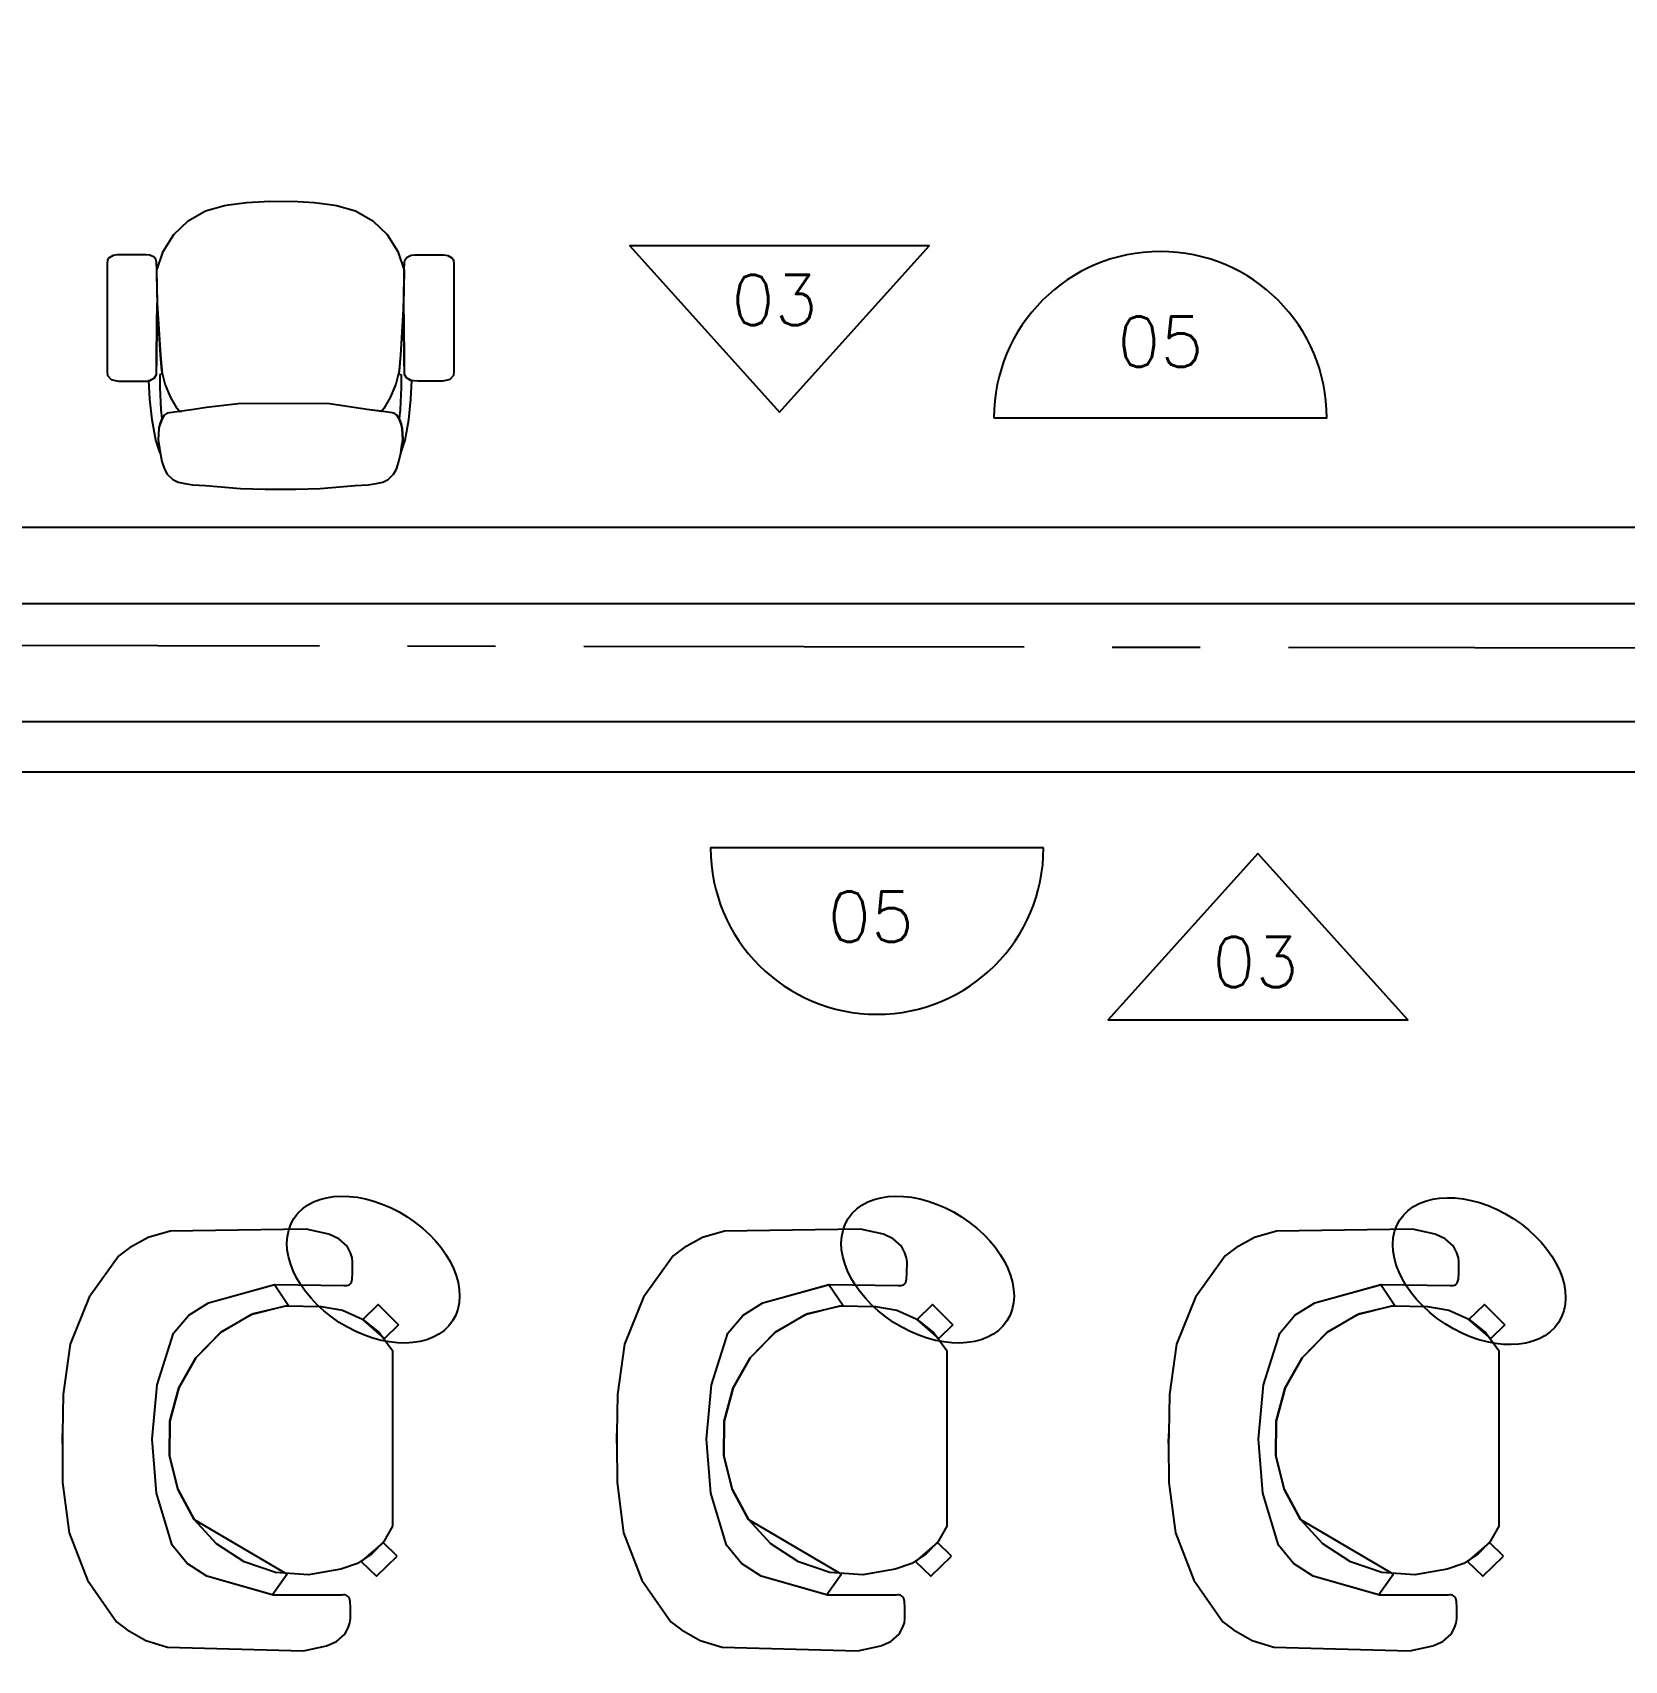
# Model space of a CAD drawing. Extents: x -4 to 325, y -1 to 181.
# Drawn here: x 42.441 to 45.603, y 21.557 to 24.791 of the extents above; entities that cross this region are included whole.
import ezdxf
from ezdxf.enums import TextEntityAlignment as Align

# ---------------------------------------------------------------- set-up
doc = ezdxf.new("R2010")
doc.units = 0
doc.header["$LTSCALE"] = 0.7
doc.header["$MEASUREMENT"] = 0
doc.linetypes.add('REC4_A1-00_PLANTA GENERAL$1$X-BB$0$CENTER', pattern=[2, 1.25, -0.25, 0.25, -0.25])
doc.linetypes.add('X-BB$0$HIDDEN2', pattern=[0.1875, 0.125, -0.0625])
doc.layers.get('0').update_dxf_attribs({"linetype": 'CONTINUOUS'})
for name, color, linetype in [('REC4_A1-00_PLANTA GENERAL$1$BB$0$A-GRID', 251, 'REC4_A1-00_PLANTA GENERAL$1$X-BB$0$CENTER'), ('REC4_A1-00_PLANTA GENERAL$1$BB$0$A-WALL-FULL', 251, 'CONTINUOUS'), ('REC4_A1-00_PLANTA GENERAL$1$FN$0$I-FURN-FREE', 1, 'CONTINUOUS'), ('REC4_A1-00_PLANTA GENERAL$1$LAMBRINES', 3, 'CONTINUOUS')]:
    doc.layers.add(name, color=color, linetype=linetype)
doc.styles.add('REC4_A1-00_PLANTA GENERAL$0$X-FN$0$ARIAL', font='arial.ttf')
doc.styles.add('ROMANS', font='romans.shx', dxfattribs={"width": 0.75})

# ---------------------------------------------------------------- blocks, each defined once
blk = doc.blocks.new('REC4_A1-00_PLANTA GENERAL', base_point=(3911.2412, -3265.1096))
at = {"layer": 'REC4_A1-00_PLANTA GENERAL$1$BB$0$A-GRID'}
h = blk.add_hatch(dxfattribs=at)
h.set_pattern_fill('ANSI31', color=8, scale=0.53)
h.set_pattern_definition([(45, (0.03352, 0.020166), (-0.046845824, 0.046845824), [])])
h.paths.add_polyline_path([(1.5678, 35.8547), (1.2166, 35.8547), (1.2166, 35.4908), (1.5678, 35.4908)])
h.paths.add_polyline_path([(8.0551, 35.8047), (7.7553, 35.8047), (7.7553, 35.5143), (8.0551, 35.5143)])
h.paths.add_polyline_path([(14.5753, 35.809), (14.2754, 35.809), (14.2754, 35.5187), (14.5753, 35.5187)])
h.paths.add_polyline_path([(21.0466, 35.804), (20.7468, 35.804), (20.7468, 35.5137), (21.0466, 35.5137)])
edge = h.paths.add_edge_path()
edge.add_arc((27.4259, 35.604), 0.1568, 0, 360)
h.paths.add_polyline_path([(34.1147, 35.7939), (33.8148, 35.7939), (33.8148, 35.5036), (34.1147, 35.5036)])
h.paths.add_polyline_path([(40.5576, 35.789), (40.2578, 35.789), (40.2578, 35.4986), (40.5576, 35.4986)])
edge = h.paths.add_edge_path()
edge.add_arc((46.9701, 35.6385), 0.2128, 0, 360)
edge = h.paths.add_edge_path()
edge.add_arc((33.9335, 29.5702), 0.1716, 0, 360)
h.paths.add_polyline_path([(1.5768, 29.8317), (1.2256, 29.8317), (1.2256, 29.4678), (1.5768, 29.4678)])
h.paths.add_polyline_path([(8.0508, 29.7868), (7.75, 29.7868), (7.75, 29.4871), (8.0508, 29.4871)])
h.paths.add_polyline_path([(14.3851, 29.7988), (14.2624, 29.7988), (14.2624, 29.4991), (14.3821, 29.4991)])
h.paths.add_polyline_path([(14.5632, 29.7988), (14.3851, 29.7988), (14.3821, 29.4991), (14.5632, 29.4991)])
h.paths.add_polyline_path([(21.1221, 29.5527), (20.7989, 29.5517), (20.7989, 29.3933), (21.1221, 29.3933)])
h.paths.add_polyline_path([(21.1221, 29.8224), (21.0453, 29.8224), (20.7989, 29.8217), (20.7989, 29.5517), (21.1221, 29.5527)])
h.paths.add_polyline_path([(27.542, 29.7729), (27.2913, 29.7729), (27.2913, 29.5231), (27.542, 29.5231)])
h.paths.add_polyline_path([(40.5264, 29.7716), (40.2757, 29.7716), (40.2757, 29.5218), (40.5264, 29.5218)])
h.paths.add_polyline_path([(47.0764, 29.8019), (46.7664, 29.8019), (46.7664, 29.4919), (47.0764, 29.4919)])
h.paths.add_polyline_path([(1.565, 23.8478), (1.2138, 23.8478), (1.2138, 23.4839), (1.565, 23.4839)])
h.paths.add_polyline_path([(7.9956, 23.8084), (7.6948, 23.8084), (7.6948, 23.5086), (7.9956, 23.5086)])
h.paths.add_polyline_path([(14.5958, 23.8058), (14.2249, 23.8067), (14.2249, 23.507), (14.5929, 23.5061)])
h.paths.add_polyline_path([(14.5258, 23.8058), (14.5958, 23.8058), (14.5929, 23.5061), (14.5258, 23.5061)], flags=16)
h.paths.add_polyline_path([(27.5327, 23.7392), (27.282, 23.7392), (27.282, 23.4894), (27.5327, 23.4894)])
edge = h.paths.add_edge_path()
edge.add_arc((33.9155, 23.6003), 0.1566, 0, 360)
h.paths.add_polyline_path([(40.5198, 23.6763), (40.2691, 23.6763), (40.2691, 23.4631), (40.5198, 23.4631)])
h.paths.add_polyline_path([(40.5198, 23.7129), (40.269, 23.7129), (40.269, 23.6763), (40.5198, 23.6763)])
h.paths.add_polyline_path([(47.0605, 23.6763), (46.8098, 23.6763), (46.8098, 23.4498), (47.0605, 23.4498)])
h.paths.add_polyline_path([(47.0605, 23.6997), (46.8098, 23.6997), (46.8098, 23.6763), (47.0605, 23.6763)])
h.paths.add_polyline_path([(1.5458, 17.8473), (1.1946, 17.8473), (1.1946, 17.4834), (1.5458, 17.4834)])
h.paths.add_polyline_path([(8.0633, 17.8071), (7.7625, 17.8071), (7.7625, 17.5074), (8.0633, 17.5074)])
h.paths.add_polyline_path([(14.4343, 17.7919), (14.3217, 17.7919), (14.3217, 17.4921), (14.4285, 17.4921)])
h.paths.add_polyline_path([(14.6226, 17.7919), (14.4343, 17.7919), (14.4285, 17.4921), (14.6226, 17.4921)])
h.paths.add_polyline_path([(27.5235, 17.756), (27.2727, 17.756), (27.2727, 17.5062), (27.5235, 17.5062)])
edge = h.paths.add_edge_path()
edge.add_arc((33.905, 17.5767), 0.1574, 0, 360)
h.paths.add_polyline_path([(40.5132, 17.7384), (40.3113, 17.7384), (40.3113, 17.5259), (40.5132, 17.5259)])
h.paths.add_polyline_path([(40.3113, 17.7384), (40.2625, 17.7384), (40.2625, 17.4886), (40.5132, 17.4886), (40.5132, 17.5259), (40.3113, 17.5259)])
h.paths.add_polyline_path([(47.0683, 17.7542), (46.7674, 17.7542), (46.7674, 17.5259), (47.0683, 17.5259)])
h.paths.add_polyline_path([(47.0683, 17.5259), (46.7674, 17.5259), (46.7674, 17.4544), (47.0683, 17.4544)])
h.paths.add_polyline_path([(1.5739, 11.86), (1.2227, 11.86), (1.2227, 11.4962), (1.5739, 11.4962)])
h.paths.add_polyline_path([(8.0659, 11.8138), (7.765, 11.8138), (7.765, 11.514), (8.0659, 11.514)])
h.paths.add_polyline_path([(14.5258, 11.7988), (14.2249, 11.7988), (14.2249, 11.499), (14.5258, 11.499)])
h.paths.add_polyline_path([(21.0742, 11.6829), (20.7512, 11.6844), (20.7512, 11.4144), (21.0742, 11.4144)])
h.paths.add_polyline_path([(21.0742, 11.7656), (20.7512, 11.7656), (20.7512, 11.6844), (21.0742, 11.6829)])
h.paths.add_polyline_path([(27.5142, 11.7439), (27.2635, 11.7439), (27.2635, 11.4941), (27.5142, 11.4941)])
edge = h.paths.add_edge_path()
edge.add_arc((33.8803, 11.59), 0.1553, 0, 360)
h.paths.add_polyline_path([(40.5065, 11.7154), (40.2558, 11.7154), (40.2558, 11.464), (40.5065, 11.464)])
h.paths.add_polyline_path([(47.0258, 11.6987), (46.775, 11.6987), (46.775, 11.4489), (47.0258, 11.4489)])
h.paths.add_polyline_path([(1.5513, 5.8383), (1.2001, 5.8383), (1.2001, 5.4744), (1.5513, 5.4744)])
h.paths.add_polyline_path([(8.0395, 5.7813), (7.7676, 5.7813), (7.7676, 5.4815), (8.0395, 5.4815)])
h.paths.add_polyline_path([(8.0685, 5.7813), (8.0395, 5.7813), (8.0395, 5.4815), (8.0685, 5.4815)])
h.paths.add_polyline_path([(14.5132, 5.7555), (14.2123, 5.7555), (14.2123, 5.4558), (14.5132, 5.4558)])
h.paths.add_polyline_path([(21.0084, 5.7048), (20.7577, 5.7048), (20.7577, 5.455), (21.0084, 5.455)])
h.paths.add_polyline_path([(27.5299, 5.7035), (27.229, 5.7035), (27.229, 5.4037), (27.5299, 5.4037)])
h.paths.add_polyline_path([(34.0162, 5.6528), (33.7655, 5.6528), (33.7655, 5.403), (34.0162, 5.403)])
h.paths.add_polyline_path([(40.4672, 5.6155), (40.2072, 5.6155), (40.2072, 5.3555), (40.4672, 5.3555)])
edge = h.paths.add_edge_path()
edge.add_arc((46.8827, 5.476), 0.1877, 0, 360)
blk.add_lwpolyline([(-2.6642, 23.6449), (52.8043, 23.5571)], dxfattribs=at)
at = {"layer": 'REC4_A1-00_PLANTA GENERAL$1$BB$0$A-WALL-FULL'}
blk.add_lwpolyline([(41.6562, 23.4225), (47.6736, 23.4225), (47.6736, 23.6561), (41.6562, 23.6561)], close=True, dxfattribs=at)
at = {"layer": 'REC4_A1-00_PLANTA GENERAL$1$FN$0$I-FURN-FREE'}
for points in [[(42.6876, 24.3186), (42.7, 24.3562), (42.7211, 24.3896), (42.7497, 24.417), (42.784, 24.4367), (42.8221, 24.4475), (42.8299, 24.4489), (42.8665, 24.4535), (42.9121, 24.4561), (42.9675, 24.4553), (43, 24.4535), (43.0366, 24.4489), (43.0444, 24.4475), (43.0825, 24.4367), (43.1168, 24.417), (43.1453, 24.3897), (43.1665, 24.3562), (43.1789, 24.3187), (43.1777, 24.2494), (43.1719, 24.1503), (43.1691, 24.1192), (43.1624, 24.0924), (43.1514, 24.0662), (43.1384, 24.0441), (43.134, 24.0384), (43.1056, 24.0424), (43.0306, 24.0536), (42.8551, 24.0537), (42.7861, 24.0462), (42.7609, 24.0424), (42.7325, 24.0384), (42.7281, 24.0441), (42.7151, 24.0662), (42.7041, 24.0924), (42.6976, 24.1186), (42.6948, 24.1499), (42.6889, 24.249), (42.6881, 24.2812), (42.6877, 24.3105), (42.6876, 24.3186)], [(42.6943, 23.9555), (42.6855, 23.9811), (42.6783, 24.0215), (42.6739, 24.0629), (42.6718, 24.0996), (42.6749, 24.1002), (42.6827, 24.1052), (42.687, 24.1115), (42.6871, 24.1439), (42.6878, 24.2106), (42.6885, 24.253), (42.6946, 24.1503), (42.6979, 24.1131), (42.6934, 24.1108), (42.6934, 24.0856), (42.6946, 24.0564), (42.6954, 24.0412), (42.6976, 24.0241), (42.6934, 24.0133), (42.6912, 24.0044), (42.6903, 23.9823), (42.6923, 23.9675), (42.6942, 23.9559), (42.6943, 23.9555)], [(43.172, 23.9555), (43.1809, 23.9811), (43.188, 24.0215), (43.1924, 24.0629), (43.1945, 24.0997), (43.1914, 24.1002), (43.1837, 24.1052), (43.1793, 24.1115), (43.1792, 24.1439), (43.1786, 24.2106), (43.1778, 24.253), (43.1718, 24.1503), (43.1684, 24.1131), (43.1729, 24.1108), (43.1729, 24.0856), (43.1718, 24.0564), (43.1709, 24.0412), (43.1688, 24.0241), (43.1729, 24.0133), (43.1751, 24.0044), (43.1761, 23.9823), (43.174, 23.9675), (43.1721, 23.9559), (43.172, 23.9555)], [(42.7369, 24.0389), (42.708, 24.0349), (42.7024, 24.0308), (42.6984, 24.0236), (42.6918, 24.0062), (42.6913, 24.0041), (42.6903, 23.982), (42.6926, 23.9652), (42.694, 23.9566), (42.6977, 23.9389), (42.7025, 23.9236), (42.7083, 23.9134), (42.7191, 23.9029), (42.73, 23.8978), (42.7429, 23.8948), (42.7589, 23.8927), (42.7843, 23.891), (42.854, 23.8852), (42.9028, 23.8836), (42.9331, 23.8839), (42.9634, 23.8836), (43.0123, 23.8852), (43.0819, 23.891), (43.1074, 23.8927), (43.1234, 23.8948), (43.1363, 23.8978), (43.1471, 23.9029), (43.158, 23.9134), (43.1638, 23.9236), (43.1685, 23.9389), (43.172, 23.9556), (43.1739, 23.9672), (43.176, 23.982), (43.175, 24.0041), (43.1728, 24.013), (43.1687, 24.0236), (43.1647, 24.0308), (43.1592, 24.0349), (43.138, 24.0378), (43.1056, 24.0424), (43.0306, 24.0536), (42.8551, 24.0537), (42.7861, 24.0462), (42.7609, 24.0424), (42.7325, 24.0384), (42.7369, 24.0389)]]:
    blk.add_lwpolyline(points, dxfattribs=at)
for points in [[(42.6875, 24.3191), (42.6868, 24.3349), (42.6856, 24.3401), (42.6819, 24.3445), (42.6739, 24.3484), (42.6664, 24.3496), (42.6087, 24.3495), (42.6008, 24.3481), (42.593, 24.3435), (42.5897, 24.3392), (42.5891, 24.3313), (42.5891, 24.1575), (42.5891, 24.1173), (42.5897, 24.1098), (42.597, 24.1019), (42.6049, 24.0995), (42.6114, 24.0984), (42.66, 24.0984), (42.6682, 24.0987), (42.675, 24.1), (42.6827, 24.1049), (42.6871, 24.1113), (42.6872, 24.1436), (42.6879, 24.2103), (42.6886, 24.2537), (42.6875, 24.3191)], [(43.1791, 24.3191), (43.1797, 24.3349), (43.1809, 24.3402), (43.1847, 24.3446), (43.1926, 24.3485), (43.2001, 24.3497), (43.2579, 24.3495), (43.2657, 24.3482), (43.2736, 24.3436), (43.2769, 24.3392), (43.2774, 24.3314), (43.2774, 24.1576), (43.2774, 24.1174), (43.2769, 24.1099), (43.2695, 24.102), (43.2617, 24.0996), (43.2551, 24.0985), (43.2065, 24.0985), (43.1983, 24.0988), (43.1916, 24.1), (43.1838, 24.105), (43.1795, 24.1113), (43.1794, 24.1437), (43.1787, 24.2104), (43.178, 24.2538), (43.1791, 24.3191)]]:
    blk.add_lwpolyline(points, close=True, dxfattribs=at)
at = {"layer": 'REC4_A1-00_PLANTA GENERAL$1$FN$0$I-FURN-FREE', "elevation": -1.065}
for points in [[(42.4999, 22.0074), (42.4998, 21.987), (42.5004, 21.9102), (42.5132, 21.8102), (42.5496, 21.7162), (42.6075, 21.6337), (42.6286, 21.6172), (42.6655, 21.5962), (42.709, 21.5832), (42.9791, 21.5756), (43.0246, 21.5855), (43.0444, 21.5942), (43.0611, 21.6087), (43.068, 21.6215), (43.0713, 21.6313), (43.0722, 21.6395), (43.0725, 21.6621), (43.0716, 21.6737), (43.0701, 21.68), (43.0686, 21.6825), (43.0665, 21.6846), (43.064, 21.6861), (43.0611, 21.6869), (43.0582, 21.6871), (43.0553, 21.6866), (42.9185, 21.6867), (42.787, 21.7243), (42.7478, 21.7495), (42.7181, 21.7855), (42.6869, 21.8889), (42.6784, 21.9966), (42.6882, 22.1041), (42.7207, 22.2071), (42.7508, 22.2427), (42.7904, 22.2675), (42.9223, 22.3035), (43.0591, 22.3018), (43.062, 22.3013), (43.0649, 22.3014), (43.0678, 22.3022), (43.0703, 22.3037), (43.0724, 22.3058), (43.074, 22.3083), (43.0755, 22.3145), (43.0766, 22.3261), (43.0766, 22.3488), (43.0758, 22.3569), (43.0726, 22.3668), (43.0659, 22.3797), (43.0494, 22.3943), (43.0296, 22.4033), (42.9843, 22.4137), (42.7141, 22.4095), (42.6705, 22.397), (42.6333, 22.3765), (42.6119, 22.3603), (42.5531, 22.2785), (42.5155, 22.1849), (42.5015, 22.0851), (42.4999, 22.0083), (42.4998, 21.9879)], [(43.6014, 22.0074), (43.6012, 21.987), (43.6019, 21.9102), (43.6147, 21.8102), (43.6511, 21.7162), (43.7089, 21.6337), (43.7301, 21.6172), (43.767, 21.5962), (43.8105, 21.5832), (44.0806, 21.5756), (44.126, 21.5855), (44.1459, 21.5942), (44.1626, 21.6087), (44.1694, 21.6215), (44.1728, 21.6313), (44.1737, 21.6395), (44.1739, 21.6621), (44.1731, 21.6737), (44.1715, 21.68), (44.17, 21.6825), (44.1679, 21.6846), (44.1654, 21.6861), (44.1626, 21.6869), (44.1597, 21.6871), (44.1568, 21.6866), (44.02, 21.6867), (43.8885, 21.7243), (43.8493, 21.7495), (43.8196, 21.7855), (43.7884, 21.8889), (43.7799, 21.9966), (43.7897, 22.1041), (43.8222, 22.2071), (43.8523, 22.2427), (43.8918, 22.2675), (44.0238, 22.3035), (44.1606, 22.3018), (44.1635, 22.3013), (44.1664, 22.3014), (44.1692, 22.3022), (44.1718, 22.3037), (44.1739, 22.3058), (44.1754, 22.3083), (44.177, 22.3145), (44.178, 22.3261), (44.1781, 22.3488), (44.1773, 22.3569), (44.174, 22.3668), (44.1674, 22.3797), (44.1508, 22.3943), (44.1311, 22.4033), (44.0858, 22.4137), (43.8156, 22.4095), (43.7719, 22.397), (43.7347, 22.3765), (43.7134, 22.3603), (43.6545, 22.2785), (43.617, 22.1849), (43.6029, 22.0851), (43.6014, 22.0083), (43.6012, 21.9879)], [(44.698, 22.0074), (44.6979, 21.987), (44.6985, 21.9102), (44.7113, 21.8102), (44.7477, 21.7162), (44.8056, 21.6337), (44.8267, 21.6172), (44.8636, 21.5962), (44.9071, 21.5832), (45.1772, 21.5756), (45.2227, 21.5855), (45.2426, 21.5942), (45.2593, 21.6087), (45.2661, 21.6215), (45.2694, 21.6313), (45.2704, 21.6395), (45.2706, 21.6621), (45.2697, 21.6737), (45.2682, 21.68), (45.2667, 21.6825), (45.2646, 21.6846), (45.2621, 21.6861), (45.2593, 21.6869), (45.2563, 21.6871), (45.2534, 21.6866), (45.1166, 21.6867), (44.9851, 21.7243), (44.9459, 21.7495), (44.9163, 21.7855), (44.885, 21.8889), (44.8765, 21.9966), (44.8864, 22.1041), (44.9189, 22.2071), (44.9489, 22.2427), (44.9885, 22.2675), (45.1205, 22.3035), (45.2572, 22.3018), (45.2601, 22.3013), (45.2631, 22.3014), (45.2659, 22.3022), (45.2684, 22.3037), (45.2705, 22.3058), (45.2721, 22.3083), (45.2737, 22.3145), (45.2747, 22.3261), (45.2747, 22.3488), (45.2739, 22.3569), (45.2707, 22.3668), (45.264, 22.3797), (45.2475, 22.3943), (45.2277, 22.4033), (45.1824, 22.4137), (44.9122, 22.4095), (44.8686, 22.397), (44.8314, 22.3765), (44.8101, 22.3603), (44.7512, 22.2785), (44.7136, 22.1849), (44.6996, 22.0851), (44.698, 22.0083), (44.6979, 21.9879)], [(42.9465, 21.728), (42.9175, 21.6868), (42.787, 21.7243), (42.7478, 21.7495), (42.7181, 21.7855), (42.6869, 21.8889), (42.6784, 21.9966), (42.6882, 22.1041), (42.7207, 22.2071), (42.7508, 22.2427), (42.7904, 22.2675), (42.9213, 22.3033), (42.9494, 22.2622), (42.8788, 22.2455), (42.8158, 22.2097), (42.7653, 22.1576), (42.7313, 22.0981), (42.7134, 22.0319), (42.7126, 21.9634), (42.7291, 21.8969), (42.7618, 21.8366), (42.9465, 21.728)], [(44.0479, 21.728), (44.0189, 21.6868), (43.8885, 21.7243), (43.8493, 21.7495), (43.8196, 21.7855), (43.7884, 21.8889), (43.7799, 21.9966), (43.7897, 22.1041), (43.8222, 22.2071), (43.8523, 22.2427), (43.8918, 22.2675), (44.0227, 22.3033), (44.0509, 22.2622), (43.9803, 22.2455), (43.9172, 22.2097), (43.8667, 22.1576), (43.8328, 22.0981), (43.8149, 22.0319), (43.8141, 21.9634), (43.8306, 21.8969), (43.8632, 21.8366), (44.0479, 21.728)], [(45.1446, 21.728), (45.1156, 21.6868), (44.9851, 21.7243), (44.9459, 21.7495), (44.9163, 21.7855), (44.885, 21.8889), (44.8765, 21.9966), (44.8864, 22.1041), (44.9189, 22.2071), (44.9489, 22.2427), (44.9885, 22.2675), (45.1194, 22.3033), (45.1476, 22.2622), (45.077, 22.2455), (45.0139, 22.2097), (44.9634, 22.1576), (44.9294, 22.0981), (44.9115, 22.0319), (44.9108, 21.9634), (44.9272, 21.8969), (44.9599, 21.8366), (45.1446, 21.728)]]:
    blk.add_lwpolyline(points, close=True, dxfattribs=at)
for points in [[(43.1558, 22.1724), (43.1558, 21.8234), (43.1387, 21.7933), (43.115, 21.7682), (43.086, 21.7493), (43.0533, 21.7378), (42.9887, 21.7266), (42.9234, 21.7317), (42.8613, 21.7528), (42.8063, 21.7884), (42.7618, 21.8366), (42.7291, 21.8969), (42.7126, 21.9634), (42.7134, 22.0319), (42.7313, 22.0981), (42.7653, 22.1576), (42.8141, 22.2084), (42.875, 22.244), (42.9433, 22.2615), (43.0138, 22.2598), (43.0566, 22.2524), (43.0961, 22.2346), (43.1299, 22.2073), (43.1558, 22.1724)], [(43.1679, 22.2232), (43.1397, 22.1963), (43.0965, 22.2344), (43.1271, 22.2637), (43.1679, 22.2232)], [(44.2573, 22.1724), (44.2573, 21.8234), (44.2402, 21.7933), (44.2164, 21.7682), (44.1874, 21.7493), (44.1548, 21.7378), (44.0902, 21.7266), (44.0248, 21.7317), (43.9627, 21.7528), (43.9077, 21.7884), (43.8632, 21.8366), (43.8306, 21.8969), (43.8141, 21.9634), (43.8149, 22.0319), (43.8328, 22.0981), (43.8667, 22.1576), (43.9156, 22.2084), (43.9765, 22.244), (44.0448, 22.2615), (44.1152, 22.2598), (44.158, 22.2524), (44.1976, 22.2346), (44.2314, 22.2073), (44.2573, 22.1724)], [(44.2694, 22.2232), (44.2411, 22.1963), (44.1979, 22.2344), (44.2285, 22.2637), (44.2694, 22.2232)], [(45.3539, 22.1724), (45.3539, 21.8234), (45.3368, 21.7933), (45.3131, 21.7682), (45.2841, 21.7493), (45.2515, 21.7378), (45.1869, 21.7266), (45.1215, 21.7317), (45.0594, 21.7528), (45.0044, 21.7884), (44.9599, 21.8366), (44.9272, 21.8969), (44.9108, 21.9634), (44.9115, 22.0319), (44.9294, 22.0981), (44.9634, 22.1576), (45.0122, 22.2084), (45.0731, 22.244), (45.1414, 22.2615), (45.2119, 22.2598), (45.2547, 22.2524), (45.2943, 22.2346), (45.3281, 22.2073), (45.3539, 22.1724)], [(45.366, 22.2232), (45.3378, 22.1963), (45.2946, 22.2344), (45.3252, 22.2637), (45.366, 22.2232)], [(43.165, 21.7639), (43.1372, 21.7912), (43.0935, 21.7535), (43.1237, 21.7239), (43.165, 21.7639)], [(44.2665, 21.7639), (44.2386, 21.7912), (44.195, 21.7535), (44.2252, 21.7239), (44.2665, 21.7639)], [(45.3632, 21.7639), (45.3353, 21.7912), (45.2916, 21.7535), (45.3219, 21.7239), (45.3632, 21.7639)]]:
    blk.add_lwpolyline(points, dxfattribs=at)
at = {"layer": 'REC4_A1-00_PLANTA GENERAL$1$FN$0$I-FURN-FREE'}
for centre in [(43.1176, 22.3332, -1.065), (44.219, 22.3332, -1.065), (45.3149, 22.3301, -1.065)]:
    blk.add_ellipse(centre, major_axis=(-0.1577, 0.1017), ratio=0.664496, dxfattribs=at)
at = {"layer": 'REC4_A1-00_PLANTA GENERAL$1$LAMBRINES', "elevation": 0}
blk.add_lwpolyline([(40.1755, 23.8084), (47.6736, 23.8084)], dxfattribs=at)
at = {"layer": 'REC4_A1-00_PLANTA GENERAL$1$LAMBRINES'}
blk.add_lwpolyline([(47.6734, 23.3218), (40.1755, 23.3218)], dxfattribs=at)
at = {"layer": 'REC4_A1-00_PLANTA GENERAL$1$FN$0$I-FURN-FREE', "style": 'REC4_A1-00_PLANTA GENERAL$0$X-FN$0$ARIAL', "text_generation_flag": 4}
for tag, p, height in [('ITEXT', (44.0612, 35.3807), 0.0358), ('CAPQT', (44.1235, 34.7232), 0.00704), ('CAPMC', (44.1235, 34.7232), 0.00704), ('CAPMG', (44.1235, 34.7232), 0.00704), ('STYLE', (44.1235, 34.7232), 0.0572), ('STYLE', (44.1235, 34.7232), 0.0572), ('CAPPN', (44.1235, 34.7232), 0.0715), ('L3', (44.1235, 34.7232), 0.0715), ('L1', (44.1235, 34.7232), 0.0715), ('L2', (44.1235, 34.7232), 0.0715)]:
    blk.add_attdef(tag, p, '', height=height, dxfattribs=at)
for tag, p, height, rotation in [('ITEXT', (42.9913, 35.0599), 0.0358, 30), ('ITEXT', (45.1482, 35.1235), 0.0358, 330), ('CAPPN', (43.374, 34.5216), 0.0715, 30), ('STYLE', (43.374, 34.5216), 0.0572, 30), ('STYLE', (43.374, 34.5216), 0.0572, 30), ('L1', (43.374, 34.5216), 0.0715, 30), ('L2', (43.374, 34.5216), 0.0715, 30), ('L3', (43.374, 34.5216), 0.0715, 30), ('CAPMG', (43.374, 34.5216), 0.00704, 30), ('CAPMC', (43.374, 34.5216), 0.00704, 30), ('CAPQT', (43.374, 34.5216), 0.00704, 30), ('L1', (44.8734, 34.523), 0.0715, 330), ('L3', (44.8734, 34.523), 0.0715, 330), ('L2', (44.8734, 34.523), 0.0715, 330), ('STYLE', (44.8734, 34.523), 0.0572, 330), ('STYLE', (44.8734, 34.523), 0.0572, 330), ('CAPMC', (44.8734, 34.523), 0.00704, 330), ('CAPMG', (44.8734, 34.523), 0.00704, 330), ('CAPQT', (44.8734, 34.523), 0.00704, 330), ('CAPPN', (44.8734, 34.523), 0.0715, 330), ('ITEXT', (42.2251, 34.2472), 0.0358, 60), ('ITEXT', (45.9609, 34.3573), 0.0358, 300), ('CAPPN', (42.8256, 33.9723), 0.0715, 60), ('STYLE', (42.8256, 33.9723), 0.0572, 60), ('STYLE', (42.8256, 33.9723), 0.0572, 60), ('L1', (42.8256, 33.9723), 0.0715, 60), ('L2', (42.8256, 33.9723), 0.0715, 60), ('L3', (42.8256, 33.9723), 0.0715, 60), ('CAPMG', (42.8256, 33.9723), 0.00704, 60), ('CAPMC', (42.8256, 33.9723), 0.00704, 60), ('CAPQT', (42.8256, 33.9723), 0.00704, 60), ('L1', (45.4227, 33.9746), 0.0715, 300), ('L3', (45.4227, 33.9746), 0.0715, 300), ('L2', (45.4227, 33.9746), 0.0715, 300), ('STYLE', (45.4227, 33.9746), 0.0572, 300), ('STYLE', (45.4227, 33.9746), 0.0572, 300), ('CAPMC', (45.4227, 33.9746), 0.00704, 300), ('CAPMG', (45.4227, 33.9746), 0.00704, 300), ('CAPQT', (45.4227, 33.9746), 0.00704, 300), ('CAPPN', (45.4227, 33.9746), 0.0715, 300), ('CAPPN', (42.6254, 33.2225), 0.0715, 90), ('STYLE', (42.6254, 33.2225), 0.0572, 90), ('STYLE', (42.6254, 33.2225), 0.0572, 90), ('L3', (42.6254, 33.2225), 0.0715, 90), ('L1', (42.6254, 33.2225), 0.0715, 90), ('L2', (42.6254, 33.2225), 0.0715, 90), ('ITEXT', (41.9679, 33.1602), 0.0358, 90), ('ITEXT', (46.2817, 33.2874), 0.0358, 270), ('CAPQT', (42.6254, 33.2225), 0.00704, 90), ('CAPMG', (42.6254, 33.2225), 0.00704, 90), ('CAPMC', (42.6254, 33.2225), 0.00704, 90), ('CAPPN', (45.6242, 33.2251), 0.0715, 270), ('L3', (45.6242, 33.2251), 0.0715, 270), ('L2', (45.6242, 33.2251), 0.0715, 270), ('L1', (45.6242, 33.2251), 0.0715, 270), ('STYLE', (45.6242, 33.2251), 0.0572, 270), ('STYLE', (45.6242, 33.2251), 0.0572, 270), ('CAPMC', (45.6242, 33.2251), 0.00704, 270), ('CAPMG', (45.6242, 33.2251), 0.00704, 270), ('CAPQT', (45.6242, 33.2251), 0.00704, 270), ('CAPPN', (42.8269, 32.4729), 0.0715, 120), ('STYLE', (42.8269, 32.4729), 0.0572, 120), ('STYLE', (42.8269, 32.4729), 0.0572, 120), ('L1', (42.8269, 32.4729), 0.0715, 120), ('L2', (42.8269, 32.4729), 0.0715, 120), ('L3', (42.8269, 32.4729), 0.0715, 120), ('CAPMG', (42.8269, 32.4729), 0.00704, 120), ('CAPMC', (42.8269, 32.4729), 0.00704, 120), ('CAPQT', (42.8269, 32.4729), 0.00704, 120), ('CAPPN', (45.424, 32.4752), 0.0715, 240), ('STYLE', (45.424, 32.4752), 0.0572, 240), ('STYLE', (45.424, 32.4752), 0.0572, 240), ('L2', (45.424, 32.4752), 0.0715, 240), ('L3', (45.424, 32.4752), 0.0715, 240), ('L1', (45.424, 32.4752), 0.0715, 240), ('CAPMG', (45.424, 32.4752), 0.00704, 240), ('CAPQT', (45.424, 32.4752), 0.00704, 240), ('CAPMC', (45.424, 32.4752), 0.00704, 240), ('ITEXT', (42.2887, 32.0903), 0.0358, 120), ('ITEXT', (46.0245, 32.2004), 0.0358, 240), ('CAPPN', (43.3762, 31.9246), 0.0715, 150), ('STYLE', (43.3762, 31.9246), 0.0572, 150), ('STYLE', (43.3762, 31.9246), 0.0572, 150), ('L1', (43.3762, 31.9246), 0.0715, 150), ('L2', (43.3762, 31.9246), 0.0715, 150), ('L3', (43.3762, 31.9246), 0.0715, 150), ('CAPPN', (44.8757, 31.9259), 0.0715, 210), ('STYLE', (44.8757, 31.9259), 0.0572, 210), ('STYLE', (44.8757, 31.9259), 0.0572, 210), ('L2', (44.8757, 31.9259), 0.0715, 210), ('L3', (44.8757, 31.9259), 0.0715, 210), ('L1', (44.8757, 31.9259), 0.0715, 210), ('CAPMG', (43.3762, 31.9246), 0.00704, 150), ('CAPMC', (43.3762, 31.9246), 0.00704, 150), ('CAPQT', (43.3762, 31.9246), 0.00704, 150), ('CAPMG', (44.8757, 31.9259), 0.00704, 210), ('CAPMC', (44.8757, 31.9259), 0.00704, 210), ('CAPQT', (44.8757, 31.9259), 0.00704, 210), ('CAPPN', (44.1261, 31.7244), 0.0715, 180), ('L3', (44.1261, 31.7244), 0.0715, 180), ('L1', (44.1261, 31.7244), 0.0715, 180), ('L2', (44.1261, 31.7244), 0.0715, 180), ('STYLE', (44.1261, 31.7244), 0.0572, 180), ('STYLE', (44.1261, 31.7244), 0.0572, 180), ('CAPMG', (44.1261, 31.7244), 0.00704, 180), ('CAPMC', (44.1261, 31.7244), 0.00704, 180), ('CAPQT', (44.1261, 31.7244), 0.00704, 180), ('ITEXT', (43.1014, 31.3241), 0.0358, 150), ('ITEXT', (45.2583, 31.3876), 0.0358, 210), ('ITEXT', (44.1884, 31.0669), 0.0358, 180)]:
    blk.add_attdef(tag, p, '', height=height, rotation=rotation, dxfattribs=at)
for tag, p, height, width in [('ITEXT', (44.1112, 34.7804), 0.0286, 0.75), ('PSUT1', (44.1235, 34.7232), 0.0572, 0.65), ('PSUT2', (44.1235, 34.7232), 0.0572, 0.65), ('PSUT3', (44.1235, 34.7232), 0.0572, 0.65)]:
    blk.add_attdef(tag, p, '', height=height, dxfattribs=dict(at, width=width))
for tag, p, height, rotation, width in [('ITEXT', (43.3348, 34.565), 0.0286, 30, 0.75), ('PSUT1', (43.374, 34.5216), 0.0572, 30, 0.65), ('PSUT2', (43.374, 34.5216), 0.0572, 30, 0.65), ('PSUT3', (43.374, 34.5216), 0.0572, 30, 0.65), ('ITEXT', (44.8914, 34.5786), 0.0286, 330, 0.75), ('PSUT1', (44.8734, 34.523), 0.0572, 330, 0.65), ('PSUT2', (44.8734, 34.523), 0.0572, 330, 0.65), ('PSUT3', (44.8734, 34.523), 0.0572, 330, 0.65), ('PSUT1', (42.8256, 33.9723), 0.0572, 60, 0.65), ('PSUT2', (42.8256, 33.9723), 0.0572, 60, 0.65), ('PSUT3', (42.8256, 33.9723), 0.0572, 60, 0.65), ('ITEXT', (42.77, 33.9903), 0.0286, 60, 0.75), ('ITEXT', (45.4661, 34.0138), 0.0286, 300, 0.75), ('PSUT1', (45.4227, 33.9746), 0.0572, 300, 0.65), ('PSUT2', (45.4227, 33.9746), 0.0572, 300, 0.65), ('PSUT3', (45.4227, 33.9746), 0.0572, 300, 0.65), ('PSUT3', (42.6254, 33.2225), 0.0572, 90, 0.65), ('PSUT1', (42.6254, 33.2225), 0.0572, 90, 0.65), ('PSUT2', (42.6254, 33.2225), 0.0572, 90, 0.65), ('ITEXT', (42.5682, 33.2102), 0.0286, 90, 0.75), ('PSUT1', (45.6242, 33.2251), 0.0572, 270, 0.65), ('PSUT2', (45.6242, 33.2251), 0.0572, 270, 0.65), ('PSUT3', (45.6242, 33.2251), 0.0572, 270, 0.65), ('ITEXT', (45.6814, 33.2373), 0.0286, 270, 0.75), ('PSUT2', (42.8269, 32.4729), 0.0572, 120, 0.65), ('PSUT1', (42.8269, 32.4729), 0.0572, 120, 0.65), ('PSUT3', (42.8269, 32.4729), 0.0572, 120, 0.65), ('ITEXT', (42.7835, 32.4337), 0.0286, 120, 0.75), ('PSUT2', (45.424, 32.4752), 0.0572, 240, 0.65), ('PSUT3', (45.424, 32.4752), 0.0572, 240, 0.65), ('PSUT1', (45.424, 32.4752), 0.0572, 240, 0.65), ('ITEXT', (45.4797, 32.4572), 0.0286, 240, 0.75), ('PSUT1', (43.3762, 31.9246), 0.0572, 150, 0.65), ('PSUT2', (43.3762, 31.9246), 0.0572, 150, 0.65), ('PSUT3', (43.3762, 31.9246), 0.0572, 150, 0.65), ('PSUT2', (44.8757, 31.9259), 0.0572, 210, 0.65), ('PSUT3', (44.8757, 31.9259), 0.0572, 210, 0.65), ('PSUT1', (44.8757, 31.9259), 0.0572, 210, 0.65), ('ITEXT', (43.3583, 31.8689), 0.0286, 150, 0.75), ('ITEXT', (44.9149, 31.8825), 0.0286, 210, 0.75), ('PSUT3', (44.1261, 31.7244), 0.0572, 180, 0.65), ('PSUT1', (44.1261, 31.7244), 0.0572, 180, 0.65), ('PSUT2', (44.1261, 31.7244), 0.0572, 180, 0.65), ('ITEXT', (44.1384, 31.6672), 0.0286, 180, 0.75)]:
    blk.add_attdef(tag, p, '', height=height, rotation=rotation, dxfattribs=dict(at, width=width))

msp = doc.modelspace()

# ---------------------------------------------------------------- block references
at = {"linetype": 'X-BB$0$HIDDEN2'}
msp.add_blockref('REC4_A1-00_PLANTA GENERAL', (3911.2412, -3265.1096), dxfattribs=at)

# ---------------------------------------------------------------- next in the draw order: linework, layer by layer
for points in [[(43.9245, 24.0365), (44.222, 24.3673), (43.627, 24.3673), (43.9245, 24.0365)], [(44.8754, 23.16), (44.5778, 22.8292), (45.1729, 22.8292), (44.8754, 23.16)]]:
    msp.add_lwpolyline(points)
for points in [[(44.3506, 24.0252), (45.0122, 24.0252, 1)], [(44.4493, 23.1713), (43.7877, 23.1713, 1)]]:
    msp.add_lwpolyline(points, format="xyb", close=True)

# ---------------------------------------------------------------- next in the draw order: texts
at = {"color": 7, "ltscale": 0.01, "style": 'ROMANS'}
for s, p in [('03', (43.8291, 24.2599)), ('05', (44.5957, 24.1767)), ('05', (44.0205, 23.0346)), ('03', (44.7845, 22.9446))]:
    msp.add_text(s, height=0.1, dxfattribs=at).set_placement(p, align=Align.MIDDLE_LEFT)

doc.saveas('drawing.dxf')
